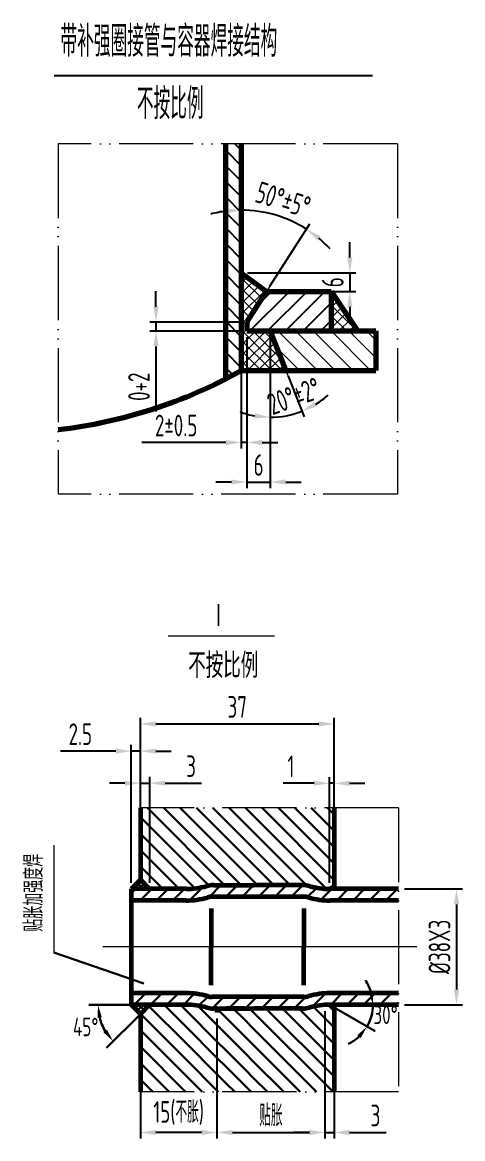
# Model space of a CAD drawing. Header units: millimetres. Extents: x -1140 to 3612, y -5124 to 1604.
# Drawn here: x 1282 to 1853, y -1616 to -171 of the extents above; entities that cross this region are included whole.
import ezdxf
from ezdxf.enums import TextEntityAlignment as Align

# ---------------------------------------------------------------- set-up
doc = ezdxf.new("R2010")
doc.units = ezdxf.units.MM
doc.header["$LTSCALE"] = 4
doc.linetypes.add('ACAD_ISO04W100', pattern=[30, 24, -3, 0, -3])
doc.linetypes.add('ACAD_ISO05W100', pattern=[33, 24, -3, 0, -3, 0, -3])
for name, color, linetype, lineweight in [('A 粗实线', 1, 'Continuous', 60), ('B 细实线', 7, 'Continuous', 30), ('中心线', 1, 'ACAD_ISO04W100', 18), ('双点划线', 5, 'ACAD_ISO05W100', 18), ('标注', 7, 'Continuous', 18), ('粗实线', 4, 'Continuous', 70)]:
    doc.layers.add(name, color=color, linetype=linetype, lineweight=lineweight)
doc.styles.add('GB', font='gbeitc.shx', dxfattribs={"bigfont": 'gbcbig.shx'})
doc.styles.add('HGCAD', font='gbenor.shx', dxfattribs={"width": 0.75, "bigfont": 'gbcbig.shx'})
doc.styles.add('HZTXT', font='Tssdeng.shx', dxfattribs={"bigfont": 'hztxt.shx'})
doc.styles.add('TXT', font='Tssdeng.shx', dxfattribs={"bigfont": 'hztxt.shx'})
doc.dimstyles.new('GB$0', dxfattribs={"dimtxt": 3.5, "dimasz": 2.5, "dimexe": 2.25, "dimexo": 2, "dimtad": 1, "dimdec": 0, "dimtxsty": 'GB', "dimcen": 2.5, "dimadec": 0, "dimazin": 0, "dimtfac": 1, "dimtdec": 0, "dimtmove": 0, "dimatfit": 3, "dimfxl": 0, "dimarcsym": 0})
doc.dimstyles.new('GB$2', dxfattribs={"dimtxt": 3.5, "dimasz": 2.5, "dimexe": 2.25, "dimexo": 2, "dimtad": 1, "dimdec": 0, "dimtxsty": 'GB', "dimcen": 2.5, "dimadec": 0, "dimazin": 0, "dimtfac": 1, "dimtdec": 0, "dimtmove": 0, "dimatfit": 3, "dimfxl": 0, "dimarcsym": 0})
doc.dimstyles.new('HGCAD$0', dxfattribs={"dimscale": 8, "dimtxt": 3.5, "dimasz": 2.5, "dimexe": 1, "dimexo": 1, "dimgap": 1, "dimtad": 1, "dimdec": 1, "dimdsep": 46, "dimtxsty": 'HGCAD', "dimcen": 0, "dimadec": 1, "dimazin": 0, "dimtfac": 1, "dimtdec": 1, "dimtmove": 0, "dimatfit": 1, "dimfxl": 0, "dimarcsym": 0})

# ---------------------------------------------------------------- blocks, each defined once
blk = doc.blocks.new('*D12')
at = {"layer": 'Defpoints', "color": 0, "ltscale": 8}
for p in [(1686.1, -1156.3), (1680.1, -1293.1), (1686.1, -1293.1)]:
    blk.add_point(p, dxfattribs=at)
at = {"layer": '标注', "color": 0, "lineweight": -2, "ltscale": 8}
for p, q in [((1680.1, -1285.1), (1680.1, -1148.3)), ((1686.1, -1285.1), (1686.1, -1148.3)), ((1660.1, -1156.3), (1620, -1156.3)), ((1686.1, -1156.3), (1680.1, -1156.3)), ((1706.1, -1156.3), (1726.1, -1156.3))]:
    blk.add_line(p, q, dxfattribs=at)
at = {"layer": '标注', "color": 0, "ltscale": 8}
for points in [[(1660.1, -1153), (1660.1, -1159.6), (1680.1, -1156.3)], [(1706.1, -1153), (1706.1, -1159.6), (1686.1, -1156.3)]]:
    blk.add_solid(points, dxfattribs=at)
at = {"layer": '标注', "color": 0, "ltscale": 8, "insert": (1630.1, -1134.3), "char_height": 28, "attachment_point": 5, "style": 'HGCAD'}
blk.add_mtext('1', dxfattribs=at)
blk = doc.blocks.new('*D13')
at = {"layer": 'Defpoints', "color": 0, "ltscale": 8}
for p in [(1435.2, -1156.1), (1435.2, -1281.1), (1447.2, -1293.1)]:
    blk.add_point(p, dxfattribs=at)
at = {"layer": '标注', "color": 0, "lineweight": -2, "ltscale": 8}
for p, q in [((1415.2, -1156.1), (1395.2, -1156.1)), ((1435.2, -1273.1), (1435.2, -1148.1)), ((1435.2, -1156.1), (1447.2, -1156.1)), ((1447.2, -1285.1), (1447.2, -1148.1)), ((1467.2, -1156.1), (1514.5, -1156.1))]:
    blk.add_line(p, q, dxfattribs=at)
at = {"layer": '标注', "color": 0, "ltscale": 8}
for points in [[(1415.2, -1152.8), (1415.2, -1159.5), (1435.2, -1156.1)], [(1467.2, -1152.8), (1467.2, -1159.5), (1447.2, -1156.1)]]:
    blk.add_solid(points, dxfattribs=at)
at = {"layer": '标注', "color": 0, "ltscale": 8, "insert": (1500.8, -1134.1), "char_height": 28, "attachment_point": 5, "style": 'HGCAD'}
blk.add_mtext('3', dxfattribs=at)
blk = doc.blocks.new('*D14')
at = {"layer": 'Defpoints', "color": 0, "ltscale": 8}
for p in [(1435.2, -1114.7), (1435.2, -1281.1), (1423.2, -1293.1)]:
    blk.add_point(p, dxfattribs=at)
at = {"layer": '标注', "color": 0, "lineweight": -2, "ltscale": 8}
for p, q in [((1423.2, -1285.1), (1423.2, -1106.7)), ((1435.2, -1273.1), (1435.2, -1106.7)), ((1403.2, -1114.7), (1331.6, -1114.7)), ((1435.2, -1114.7), (1423.2, -1114.7)), ((1455.2, -1114.7), (1475.2, -1114.7))]:
    blk.add_line(p, q, dxfattribs=at)
at = {"layer": '标注', "color": 0, "ltscale": 8}
for points in [[(1403.2, -1111.3), (1403.2, -1118), (1423.2, -1114.7)], [(1455.2, -1111.3), (1455.2, -1118), (1435.2, -1114.7)]]:
    blk.add_solid(points, dxfattribs=at)
at = {"layer": '标注', "color": 0, "ltscale": 8, "insert": (1357.4, -1092.7), "char_height": 28, "attachment_point": 5, "style": 'HGCAD'}
blk.add_mtext('2.5', dxfattribs=at)
blk = doc.blocks.new('*D15')
at = {"layer": 'Defpoints', "color": 0, "ltscale": 8}
for p in [(1686.1, -1079.4), (1435.2, -1156.3), (1686.1, -1156.3)]:
    blk.add_point(p, dxfattribs=at)
at = {"layer": '标注', "color": 0, "lineweight": -2, "ltscale": 8}
for p, q in [((1435.2, -1148.3), (1435.2, -1071.4)), ((1455.2, -1079.4), (1666.1, -1079.4)), ((1686.1, -1148.3), (1686.1, -1071.4))]:
    blk.add_line(p, q, dxfattribs=at)
at = {"layer": '标注', "color": 0, "ltscale": 8}
for points in [[(1455.2, -1076.1), (1455.2, -1082.7), (1435.2, -1079.4)], [(1666.1, -1076.1), (1666.1, -1082.7), (1686.1, -1079.4)]]:
    blk.add_solid(points, dxfattribs=at)
at = {"layer": '标注', "color": 0, "ltscale": 8, "insert": (1560.6, -1057.4), "char_height": 28, "attachment_point": 5, "style": 'HGCAD'}
blk.add_mtext('37', dxfattribs=at)
blk = doc.blocks.new('*D16')
at = {"layer": 'Defpoints', "color": 0, "ltscale": 8}
for p in [(1674.1, -1443.3), (1686.1, -1443.3), (1686.1, -1608.4)]:
    blk.add_point(p, dxfattribs=at)
at = {"layer": '标注', "color": 0, "lineweight": -2, "ltscale": 8}
for p, q in [((1674.1, -1451.3), (1674.1, -1616.4)), ((1686.1, -1451.3), (1686.1, -1616.4)), ((1654.1, -1608.4), (1634.1, -1608.4)), ((1674.1, -1608.4), (1686.1, -1608.4)), ((1706.1, -1608.4), (1753.4, -1608.4))]:
    blk.add_line(p, q, dxfattribs=at)
at = {"layer": '标注', "color": 0, "ltscale": 8}
for points in [[(1654.1, -1605.1), (1654.1, -1611.8), (1674.1, -1608.4)], [(1706.1, -1605.1), (1706.1, -1611.8), (1686.1, -1608.4)]]:
    blk.add_solid(points, dxfattribs=at)
at = {"layer": '标注', "color": 0, "ltscale": 8, "insert": (1739.7, -1586.4), "char_height": 28, "attachment_point": 5, "style": 'HGCAD'}
blk.add_mtext('3', dxfattribs=at)
blk = doc.blocks.new('*D17')
at = {"layer": 'Defpoints', "color": 0, "ltscale": 8}
for p in [(1769.4, -1293.1), (1769.4, -1443.1), (1844.6, -1443.1)]:
    blk.add_point(p, dxfattribs=at)
at = {"layer": '标注', "color": 0, "lineweight": -2, "ltscale": 8}
for p, q in [((1777.4, -1293.1), (1852.6, -1293.1)), ((1844.6, -1313.1), (1844.6, -1423.1)), ((1777.4, -1443.1), (1852.6, -1443.1))]:
    blk.add_line(p, q, dxfattribs=at)
at = {"layer": '标注', "color": 0, "ltscale": 8}
for points in [[(1841.3, -1313.1), (1848, -1313.1), (1844.6, -1293.1)], [(1841.3, -1423.1), (1848, -1423.1), (1844.6, -1443.1)]]:
    blk.add_solid(points, dxfattribs=at)
at = {"layer": '标注', "color": 0, "ltscale": 8, "insert": (1822.6, -1368.1), "char_height": 28, "attachment_point": 5, "rotation": 90, "style": 'HGCAD'}
blk.add_mtext('%%C38X3', dxfattribs=at)
blk = doc.blocks.new('*D18')
at = {"layer": 'Defpoints', "color": 0, "ltscale": 8}
for p in [(1534.3, -1608), (1674.1, -1608), (1674.1, -1608.4)]:
    blk.add_point(p, dxfattribs=at)
at = {"layer": '标注', "color": 0, "lineweight": -2, "ltscale": 8}
for p, q in [((1534.3, -1616), (1534.3, -1616.4)), ((1554.3, -1608.4), (1654.1, -1608.4)), ((1674.1, -1616), (1674.1, -1616.4))]:
    blk.add_line(p, q, dxfattribs=at)
at = {"layer": '标注', "color": 0, "ltscale": 8}
for points in [[(1554.3, -1605.1), (1554.3, -1611.8), (1534.3, -1608.4)], [(1654.1, -1605.1), (1654.1, -1611.8), (1674.1, -1608.4)]]:
    blk.add_solid(points, dxfattribs=at)
at = {"layer": '标注', "color": 0, "ltscale": 8, "insert": (1604.2, -1586.4), "char_height": 28, "attachment_point": 5, "style": 'HGCAD'}
blk.add_mtext('贴胀', dxfattribs=at)
blk = doc.blocks.new('*D25')
at = {"layer": 'Defpoints', "color": 0, "ltscale": 8}
for p in [(1534.3, -1452.9), (1435.2, -1466.2), (1435.2, -1608.4)]:
    blk.add_point(p, dxfattribs=at)
at = {"layer": '标注', "color": 0, "lineweight": -2, "ltscale": 8}
for p, q in [((1435.2, -1474.2), (1435.2, -1616.4)), ((1534.3, -1460.9), (1534.3, -1616.4)), ((1514.3, -1608.4), (1455.2, -1608.4))]:
    blk.add_line(p, q, dxfattribs=at)
at = {"layer": '标注', "color": 0, "ltscale": 8}
for points in [[(1455.2, -1605.1), (1455.2, -1611.8), (1435.2, -1608.4)], [(1514.3, -1605.1), (1514.3, -1611.8), (1534.3, -1608.4)]]:
    blk.add_solid(points, dxfattribs=at)
at = {"layer": '标注', "color": 0, "ltscale": 8, "insert": (1484.7, -1583.2), "char_height": 28, "attachment_point": 5, "style": 'HGCAD'}
blk.add_mtext('15(不胀)', dxfattribs=at)
blk = doc.blocks.new('*D72')
at = {"layer": 'Defpoints', "color": 0, "ltscale": 8}
for p in [(1565.9, -570.7), (1573.1, -570.7), (1565.9, -715)]:
    blk.add_point(p, dxfattribs=at)
at = {"layer": '标注', "color": 0, "lineweight": -2, "ltscale": 8}
for p, q in [((1565.9, -578.7), (1565.9, -723)), ((1573.1, -578.7), (1573.1, -723)), ((1545.9, -715), (1437.2, -715)), ((1573.1, -715), (1565.9, -715)), ((1593.1, -715), (1613.1, -715))]:
    blk.add_line(p, q, dxfattribs=at)
at = {"layer": '标注', "color": 0, "ltscale": 8}
for points in [[(1545.9, -711.7), (1545.9, -718.4), (1565.9, -715)], [(1593.1, -711.7), (1593.1, -718.4), (1573.1, -715)]]:
    blk.add_solid(points, dxfattribs=at)
at = {"layer": '标注', "color": 0, "ltscale": 8, "insert": (1481.5, -693), "char_height": 28, "attachment_point": 5, "style": 'HGCAD'}
blk.add_mtext('2%%p0.5', dxfattribs=at)
blk = doc.blocks.new('*D73')
at = {"layer": 'Defpoints', "color": 0, "ltscale": 8}
for p in [(1573.1, -570.7), (1603.4, -570.7), (1603.4, -766.2)]:
    blk.add_point(p, dxfattribs=at)
at = {"layer": '标注', "color": 0, "lineweight": -2, "ltscale": 8}
for p, q in [((1573.1, -578.7), (1573.1, -774.2)), ((1603.4, -578.7), (1603.4, -774.2)), ((1553.1, -766.2), (1533.1, -766.2)), ((1573.1, -766.2), (1603.4, -766.2)), ((1623.4, -766.2), (1643.4, -766.2))]:
    blk.add_line(p, q, dxfattribs=at)
at = {"layer": '标注', "color": 0, "ltscale": 8}
for points in [[(1553.1, -762.9), (1553.1, -769.5), (1573.1, -766.2)], [(1623.4, -762.9), (1623.4, -769.5), (1603.4, -766.2)]]:
    blk.add_solid(points, dxfattribs=at)
at = {"layer": '标注', "color": 0, "ltscale": 8, "insert": (1588.3, -744.2), "char_height": 28, "attachment_point": 5, "style": 'HGCAD'}
blk.add_mtext('6', dxfattribs=at)
blk = doc.blocks.new('*D74')
at = {"layer": 'Defpoints', "color": 0, "ltscale": 8}
for p in [(1565.9, -495.5), (1598.6, -519.5), (1706.4, -519.5)]:
    blk.add_point(p, dxfattribs=at)
at = {"layer": '标注', "color": 0, "lineweight": -2, "ltscale": 8}
for p, q in [((1706.4, -475.5), (1706.4, -455.5)), ((1573.9, -495.5), (1714.4, -495.5)), ((1706.4, -495.5), (1706.4, -519.5)), ((1606.6, -519.5), (1714.4, -519.5)), ((1706.4, -539.5), (1706.4, -559.5))]:
    blk.add_line(p, q, dxfattribs=at)
at = {"layer": '标注', "color": 0, "ltscale": 8}
for points in [[(1703.1, -475.5), (1709.8, -475.5), (1706.4, -495.5)], [(1703.1, -539.5), (1709.8, -539.5), (1706.4, -519.5)]]:
    blk.add_solid(points, dxfattribs=at)
at = {"layer": '标注', "color": 0, "ltscale": 8, "insert": (1684.4, -507.5), "char_height": 28, "attachment_point": 5, "rotation": 90, "style": 'HGCAD'}
blk.add_mtext('6', dxfattribs=at)
blk = doc.blocks.new('*D75')
at = {"layer": 'Defpoints', "color": 0, "ltscale": 8}
for p in [(1573.1, -559.3), (1455.4, -570.7), (1573.1, -570.7)]:
    blk.add_point(p, dxfattribs=at)
at = {"layer": '标注', "color": 0, "lineweight": -2, "ltscale": 8}
for p, q in [((1455.4, -539.3), (1455.4, -519.3)), ((1565.1, -559.3), (1447.4, -559.3)), ((1455.4, -559.3), (1455.4, -570.7)), ((1565.1, -570.7), (1447.4, -570.7)), ((1455.4, -590.7), (1455.4, -675.1))]:
    blk.add_line(p, q, dxfattribs=at)
at = {"layer": '标注', "color": 0, "ltscale": 8}
for points in [[(1452.1, -539.3), (1458.7, -539.3), (1455.4, -559.3)], [(1452.1, -590.7), (1458.7, -590.7), (1455.4, -570.7)]]:
    blk.add_solid(points, dxfattribs=at)
at = {"layer": '标注', "color": 0, "ltscale": 8, "insert": (1433.4, -642.9), "char_height": 28, "attachment_point": 5, "rotation": 90, "style": 'HGCAD'}
blk.add_mtext('0+2', dxfattribs=at)
blk = doc.blocks.new('*D76')
at = {"layer": 'Defpoints', "color": 0, "ltscale": 8}
for p in [(1565.9, -328.4), (1595.4, -417), (1598.6, -519.5), (1573.1, -559.3), (1565.9, -621.9)]:
    blk.add_point(p, dxfattribs=at)
at = {"layer": '标注', "color": 0, "lineweight": -2, "ltscale": 8}
blk.add_line((1602.9, -512.7), (1654.5, -432.1), dxfattribs=at)
for start, end in [(97.3273, 104.6546), (57.3899, 90), (42.7353, 50.0626)]:
    blk.add_arc((1565.9, -570.7), 156.5, start, end, dxfattribs=at)
at = {"layer": '标注', "color": 0, "ltscale": 8}
for points in [[(1545.7, -412.1), (1546.1, -418.8), (1565.9, -414.2)], [(1664.4, -453.4), (1668.3, -448), (1650.2, -438.8)]]:
    blk.add_solid(points, dxfattribs=at)
at = {"layer": '标注', "color": 0, "ltscale": 8, "insert": (1620.1, -400.6), "char_height": 28, "attachment_point": 5, "rotation": 342.3201, "style": 'HGCAD'}
blk.add_mtext('50%%d%%p5%%d', dxfattribs=at)
blk = doc.blocks.new('*D77')
at = {"layer": 'Defpoints', "color": 0, "ltscale": 8}
for p in [(1603.4, -570.7), (1603.4, -570.7), (1623.7, -621.9), (1603.4, -638.6), (1617.4, -681.5)]:
    blk.add_point(p, dxfattribs=at)
at = {"layer": '标注', "color": 0, "lineweight": -2, "ltscale": 8}
for p, q in [((1626.6, -629.3), (1647.5, -682)), ((1603.4, -646.6), (1603.4, -690.4))]:
    blk.add_line(p, q, dxfattribs=at)
for start, end in [(301.863, 312.1324), (249.4611, 259.7305), (270, 291.5935)]:
    blk.add_arc((1603.4, -570.7), 111.7, start, end, dxfattribs=at)
at = {"layer": '标注', "color": 0, "ltscale": 8}
for points in [[(1663.9, -668.5), (1660.9, -662.6), (1644.5, -674.6)], [(1583.8, -677.3), (1583.2, -683.9), (1603.4, -682.4)]]:
    blk.add_solid(points, dxfattribs=at)
at = {"layer": '标注', "color": 0, "ltscale": 8, "insert": (1634, -655), "char_height": 28, "attachment_point": 5, "rotation": 19.9336, "style": 'HGCAD'}
blk.add_mtext('20%%d%%p2%%D', dxfattribs=at)

msp = doc.modelspace()

# ---------------------------------------------------------------- hatches: boundary and pattern name
at = {"linetype": 'ByBlock'}
h = msp.add_hatch(dxfattribs=at)
h.set_pattern_fill('ANSI31', color=256, scale=4.48, angle=90, style=0)
h.set_pattern_definition([(135, (7756.206, 21494.265), (-10.057887, -10.057887), [])])
h.paths.add_polyline_path([(1545.4, -632.78, 0.0090551), (1565.88, -621.87), (1565.88, -328.43), (1545.4, -328.43)])
h = msp.add_hatch(dxfattribs=at)
h.set_pattern_fill('ANSI31', color=256, scale=5.12, style=0)
h.set_pattern_definition([(45, (7756.206, 21494.265), (-11.494728, 11.494728), [])])
h.paths.add_polyline_path([(1682.41, -570.67), (1682.41, -519.47), (1598.63, -519.47), (1573.14, -559.31), (1573.14, -570.67)])
at = {"layer": '标注', "ltscale": 8}
h = msp.add_hatch(dxfattribs=at)
h.set_pattern_fill('ANSI37', color=256, scale=3, style=0)
h.paths.add_polyline_path([(1603.39, -570.67), (1573.14, -570.67), (1573.14, -559.31), (1598.63, -519.47), (1565.88, -495.52), (1565.88, -621.87), (1623.65, -621.87)])
h.paths.add_polyline_path([(1682.41, -519.47), (1682.41, -570.67), (1716.45, -570.67)])
at = {"layer": '标注', "linetype": 'ByBlock'}
h = msp.add_hatch(dxfattribs=at)
h.set_pattern_fill('ANSI31', color=256, scale=5.12, angle=90, style=0)
h.set_pattern_definition([(135, (26619.488, 15436.209), (-11.494728, -11.494728), [])])
h.paths.add_polyline_path([(1739.96, -612.26), (1619.85, -612.26), (1623.65, -621.87), (1739.96, -621.87)])
h.paths.add_polyline_path([(1619.85, -612.26), (1739.96, -612.26), (1739.96, -570.67), (1603.39, -570.67)])

# ---------------------------------------------------------------- linework, layer by layer
at = {"linetype": 'ByBlock', "lineweight": -3}
msp.add_line((1323.39, -239.77), (1735.63, -239.77), dxfattribs=at)
at = {"layer": 'A 粗实线'}
for p, q in [((1435.16, -1188.18), (1435.16, -1281.05)), ((1686.08, -1188.18), (1686.08, -1293.05)), ((1435.16, -1281.05), (1423.16, -1293.05)), ((1447.16, -1293.05), (1435.16, -1281.05)), ((1423.16, -1293.05), (1423.16, -1443.05)), ((1494.33, -1293.05), (1423.16, -1293.05)), ((1530.17, -1288.25), (1582.33, -1288.25)), ((1645.07, -1288.25), (1582.33, -1288.25)), ((1680.08, -1293.05), (1686.08, -1289.59)), ((1769.45, -1293.05), (1680.91, -1293.05)), ((1494.33, -1308.05), (1423.16, -1308.05)), ((1646.93, -1303.25), (1528.31, -1303.25)), ((1769.45, -1308.05), (1680.91, -1308.05)), ((1526.93, -1318.42), (1526.93, -1368.05)), ((1646.78, -1318.42), (1646.78, -1368.05)), ((1526.93, -1417.68), (1526.93, -1368.05)), ((1646.78, -1417.68), (1646.78, -1368.05)), ((1494.33, -1428.05), (1423.16, -1428.05)), ((1769.45, -1428.05), (1680.91, -1428.05)), ((1435.16, -1455.05), (1423.16, -1443.05)), ((1494.33, -1443.05), (1423.16, -1443.05)), ((1447.16, -1443.05), (1435.16, -1455.05)), ((1646.93, -1432.85), (1528.31, -1432.85)), ((1680.08, -1443.05), (1686.08, -1446.51)), ((1769.45, -1443.05), (1680.91, -1443.05)), ((1686.08, -1443.05), (1686.08, -1555.92)), ((1435.16, -1455.05), (1435.16, -1555.92)), ((1534.33, -1447.85), (1530.17, -1447.85)), ((1534.33, -1447.85), (1534.33, -1452.85)), ((1534.33, -1447.85), (1582.33, -1447.85)), ((1570.33, -1447.85), (1546.33, -1447.85)), ((1645.07, -1447.85), (1582.33, -1447.85))]:
    msp.add_line(p, q, dxfattribs=at)
for centre, radius, start, end in [((1493.11, -1183.83), 109.23, 270.6365, 284.78234), ((1530.17, -1324.25), 36, 90, 104.78234), ((1645.07, -1324.25), 36, 75.21766, 90), ((1682.13, -1183.83), 109.23, 255.21766, 269.3635), ((1493.83, -1203.44), 104.61, 270.27171, 285.85414), ((1528.31, -1324.85), 21.6, 90, 105.85414), ((1646.93, -1324.85), 21.6, 74.14586, 90), ((1681.41, -1203.44), 104.61, 254.14586, 269.72829), ((1493.83, -1532.66), 104.61, 74.14586, 89.72829), ((1681.41, -1532.66), 104.61, 90.27171, 105.85414), ((1493.11, -1552.27), 109.23, 75.21766, 89.3635), ((1528.31, -1411.25), 21.6, 254.14586, 270), ((1646.93, -1411.25), 21.6, 270, 285.85414), ((1682.13, -1552.27), 109.23, 90.6365, 104.78234), ((1530.17, -1411.85), 36, 255.21766, 270), ((1645.07, -1411.85), 36, 270, 284.78234)]:
    msp.add_arc(centre, radius, start, end, dxfattribs=at)
at = {"layer": 'B 细实线'}
for p, q in [((1544.31, -1288.25), (1444.24, -1188.18)), ((1565.53, -1288.25), (1465.45, -1188.18)), ((1586.74, -1288.25), (1486.67, -1188.18)), ((1607.95, -1288.25), (1507.88, -1188.18)), ((1629.17, -1288.25), (1529.09, -1188.18)), ((1650.84, -1288.72), (1550.31, -1188.18)), ((1676.24, -1292.9), (1571.52, -1188.18)), ((1686.08, -1281.52), (1592.73, -1188.18)), ((1686.08, -1260.31), (1613.95, -1188.18)), ((1686.08, -1239.1), (1635.16, -1188.18)), ((1686.08, -1217.89), (1656.37, -1188.18)), ((1686.08, -1196.67), (1677.59, -1188.18)), ((1523.69, -1288.84), (1435.16, -1200.31)), ((1435.16, -1201.72), (1435.86, -1201.01)), ((1505.94, -1292.3), (1435.16, -1221.52)), ((1485.47, -1293.05), (1435.16, -1242.74)), ((1464.26, -1293.05), (1435.16, -1263.95)), ((1426.74, -1293.05), (1436.95, -1282.84)), ((1430.91, -1285.3), (1438.66, -1293.05)), ((1433.37, -1293.05), (1440.26, -1286.15)), ((1434.22, -1281.99), (1445.29, -1293.05)), ((1423.16, -1298.57), (1428.68, -1293.05)), ((1424.28, -1291.93), (1425.4, -1293.05)), ((1427.59, -1288.62), (1432.03, -1293.05)), ((1434.89, -1308.05), (1449.89, -1293.05)), ((1440, -1293.05), (1443.58, -1289.47)), ((1446.62, -1293.05), (1446.89, -1292.78)), ((1456.11, -1308.05), (1471.11, -1293.05)), ((1477.32, -1308.05), (1492.32, -1293.05)), ((1498.64, -1307.94), (1515.94, -1290.65)), ((1524.14, -1303.66), (1539.55, -1288.25)), ((1545.76, -1303.25), (1560.76, -1288.25)), ((1566.97, -1303.25), (1582.33, -1287.9)), ((1588.19, -1303.25), (1603.19, -1288.25)), ((1609.4, -1303.25), (1624.4, -1288.25)), ((1630.61, -1303.25), (1645.61, -1288.25)), ((1651.36, -1303.71), (1663.6, -1291.47)), ((1668.98, -1307.31), (1683.24, -1293.05)), ((1689.45, -1308.05), (1704.45, -1293.05)), ((1710.67, -1308.05), (1725.67, -1293.05)), ((1731.88, -1308.05), (1746.88, -1293.05)), ((1753.09, -1308.05), (1768.09, -1293.05)), ((1439.74, -1415.56), (1322.91, -1375.52)), ((1427.17, -1443.05), (1442.17, -1428.05)), ((1448.39, -1443.05), (1463.39, -1428.05)), ((1469.6, -1443.05), (1484.6, -1428.05)), ((1490.81, -1443.05), (1505.19, -1428.67)), ((1657.78, -1445.79), (1675.34, -1428.22)), ((1681.73, -1443.05), (1696.73, -1428.05)), ((1702.94, -1443.05), (1717.94, -1428.05)), ((1724.16, -1443.05), (1739.16, -1428.05)), ((1745.37, -1443.05), (1760.37, -1428.05)), ((1423.16, -1443.05), (1368.33, -1443.05)), ((1424.42, -1444.31), (1425.68, -1443.05)), ((1426.46, -1443.05), (1436.81, -1453.4)), ((1427.73, -1447.62), (1432.31, -1443.05)), ((1431.05, -1450.94), (1438.94, -1443.05)), ((1433.09, -1443.05), (1440.12, -1450.09)), ((1434.36, -1454.25), (1445.56, -1443.05)), ((1439.72, -1443.05), (1443.44, -1446.77)), ((1494.33, -1492.82), (1445.86, -1444.35)), ((1446.35, -1443.05), (1446.75, -1443.46)), ((1494.33, -1471.61), (1465.77, -1443.05)), ((1494.33, -1450.4), (1486.98, -1443.05)), ((1534.33, -1469.18), (1509.41, -1444.27)), ((1510.62, -1444.46), (1522.91, -1432.16)), ((1528.64, -1447.65), (1543.44, -1432.85)), ((1549.65, -1447.85), (1564.65, -1432.85)), ((1570.87, -1447.85), (1585.87, -1432.85)), ((1592.08, -1447.85), (1607.08, -1432.85)), ((1613.29, -1447.85), (1628.29, -1432.85)), ((1634.5, -1447.85), (1649.68, -1432.67)), ((1686.08, -1451.23), (1677.97, -1443.12)), ((1766.58, -1443.05), (1769.45, -1440.19)), ((1435.16, -1455.05), (1391.42, -1498.79)), ((1494.33, -1514.04), (1435.25, -1454.96)), ((1534.33, -1490.4), (1494.33, -1450.4)), ((1534.33, -1447.97), (1534.21, -1447.85)), ((1546.33, -1459.97), (1534.21, -1447.85)), ((1570.33, -1462.76), (1555.42, -1447.85)), ((1684.71, -1555.92), (1576.63, -1447.85)), ((1582.33, -1453.54), (1581.63, -1452.85)), ((1686.08, -1536.08), (1597.85, -1447.85)), ((1686.08, -1514.87), (1619.06, -1447.85)), ((1686.08, -1493.66), (1640.27, -1447.85)), ((1686.08, -1472.44), (1659.13, -1445.49)), ((1686.08, -1446.51), (1739.21, -1477.19)), ((1534.33, -1511.61), (1494.33, -1471.61)), ((1546.33, -1481.18), (1534.33, -1469.18)), ((1570.33, -1483.97), (1546.33, -1459.97)), ((1582.33, -1474.76), (1570.33, -1462.76)), ((1494.33, -1535.25), (1435.16, -1476.08)), ((1570.33, -1505.18), (1546.33, -1481.18)), ((1582.33, -1495.97), (1570.33, -1483.97)), ((1663.49, -1555.92), (1582.33, -1474.76)), ((1493.79, -1555.92), (1435.16, -1497.29)), ((1534.33, -1532.82), (1494.33, -1492.82)), ((1546.33, -1502.4), (1534.33, -1490.4)), ((1570.33, -1526.4), (1546.33, -1502.4)), ((1642.28, -1555.92), (1582.33, -1495.97)), ((1534.33, -1554.04), (1494.33, -1514.04)), ((1546.33, -1523.61), (1534.33, -1511.61)), ((1582.33, -1517.18), (1570.33, -1505.18)), ((1621.07, -1555.92), (1582.33, -1517.18)), ((1472.57, -1555.92), (1435.16, -1518.51)), ((1570.33, -1547.61), (1546.33, -1523.61)), ((1582.33, -1538.4), (1570.33, -1526.4)), ((1451.36, -1555.92), (1435.16, -1539.72)), ((1515, -1555.92), (1494.33, -1535.25)), ((1546.33, -1544.82), (1534.33, -1532.82)), ((1557.43, -1555.92), (1546.33, -1544.82)), ((1599.85, -1555.92), (1582.33, -1538.4)), ((1536.21, -1555.92), (1534.33, -1554.04)), ((1578.64, -1555.92), (1570.33, -1547.61)), ((1685.78, -1555.92), (1686.08, -1555.62))]:
    msp.add_line(p, q, dxfattribs=at)
for centre, radius, start, end in [((1680.08, -1443.05), 56.28, 17.16744, 34.33488), ((1680.08, -1443.05), 56.28, 330, 0), ((1447.16, -1443.05), 66.83, 194.44074, 210.55926), ((1680.08, -1443.05), 56.28, 295.66512, 312.83256)]:
    msp.add_arc(centre, radius, start, end, dxfattribs=at)
for points in [[(1736.62, -1426.02), (1731.08, -1426.86), (1736.36, -1443.05)], [(1379.66, -1460.07), (1385.22, -1459.36), (1380.33, -1443.05)], [(1716.15, -1482.58), (1720.53, -1486.07), (1728.82, -1471.19)], [(1391.82, -1475.31), (1387.4, -1478.75), (1399.9, -1490.31)]]:
    msp.add_solid(points, dxfattribs=at)
at = {"layer": '中心线', "ltscale": 5}
msp.add_line((1793.34, -1368.05), (1386.34, -1368.05), dxfattribs=at)
at = {"layer": '双点划线'}
for p, q in [((1328.63, -328.43), (1328.63, -782.14)), ((1768.13, -328.43), (1328.63, -328.43)), ((1768.13, -328.43), (1768.13, -782.14)), ((1768.13, -782.14), (1328.63, -782.14)), ((1769.45, -1188.18), (1435.16, -1188.18)), ((1769.45, -1188.18), (1769.45, -1555.92)), ((1769.45, -1555.92), (1435.16, -1555.92))]:
    msp.add_line(p, q, dxfattribs=at)
at = {"layer": '标注', "linetype": 'ByBlock'}
for p, q in [((1606.91, -506.53), (1598.63, -519.47)), ((1623.65, -621.87), (1629.31, -636.15))]:
    msp.add_line(p, q, dxfattribs=at)
at = {"layer": '标注', "ltscale": 6}
for p, q in [((1471.21, -965.55), (1608.79, -965.55)), ((1322.91, -1236.45), (1322.91, -1375.52))]:
    msp.add_line(p, q, dxfattribs=at)
at = {"layer": '粗实线', "linetype": 'ByBlock'}
for p, q in [((1545.4, -328.43), (1545.4, -632.78)), ((1565.88, -328.43), (1565.88, -621.87)), ((1598.63, -519.47), (1565.88, -495.52)), ((1573.14, -559.31), (1598.63, -519.47)), ((1598.63, -519.47), (1682.41, -519.47)), ((1682.41, -519.47), (1682.41, -570.67)), ((1682.41, -519.47), (1716.45, -570.67)), ((1573.14, -559.31), (1573.14, -570.67)), ((1573.14, -570.67), (1739.96, -570.67)), ((1603.39, -570.67), (1623.65, -621.87)), ((1739.96, -570.67), (1739.96, -621.87)), ((1565.88, -621.87), (1739.96, -621.87))]:
    msp.add_line(p, q, dxfattribs=at)
msp.add_arc((1254.39, -61.94), 640.73, 276.65306, 299.08692, dxfattribs=at)

# ---------------------------------------------------------------- texts
at = {"layer": '标注', "ltscale": 6, "style": 'HZTXT', "width": 0.7}
msp.add_text('Ⅰ', height=32.39, dxfattribs=at).set_placement((1536.24, -939.5), align=Align.MIDDLE)
msp.add_text('不按比例', height=32.393, dxfattribs=at).set_placement((1497.12, -1003.74), align=Align.MIDDLE_LEFT)
msp.add_text('贴胀加强度焊', height=24, rotation=90, dxfattribs=at).set_placement((1296.89, -1348.47), align=Align.MIDDLE_LEFT)
at = {"layer": '标注', "ltscale": 6, "style": 'TXT', "width": 0.7}
for s, p in [('30%%d', (1752.77, -1456.07)), ('45%%d', (1364.36, -1471.74))]:
    msp.add_text(s, height=24, dxfattribs=at).set_placement(p, align=Align.MIDDLE_CENTER)
at = {"layer": '标注', "ltscale": 20, "char_height": 40, "attachment_point": 1, "style": 'HGCAD'}
for s, insert, width in [('带补强圈接管与容器焊接结构', (1331.69, -175.53), 813.773), ('不按比例', (1430.6, -256.4), 236.0468)]:
    msp.add_mtext(s, dxfattribs=dict(at, insert=insert, width=width))

# ---------------------------------------------------------------- dimensions: what is measured, and where the dimension line sits
at = {"layer": '标注', "ltscale": 8}
for base, line1, line2, text, picture, middle in [((1595.39, -416.98), ((1573.14, -559.31), (1598.63, -519.47)), ((1565.88, -328.43), (1565.88, -621.87)), '50%%d%%p5%%d', '*D76', (1613.4, -421.56)), ((1617.39, -681.52), ((1603.39, -570.67), (1603.39, -638.58)), ((1603.39, -570.67), (1623.65, -621.87)), '20%%d%%p2%%D', '*D77', (1641.48, -675.71))]:
    dim = msp.add_angular_dim_2l(base=base, line1=line1, line2=line2, text=text, dimstyle='GB$2', override={"dimscale": 8, "dimexe": 1, "dimexo": 1, "dimgap": 1, "dimdec": 1, "dimdsep": 46, "dimtxsty": 'HGCAD', "dimcen": 0, "dimadec": 1, "dimtdec": 2, "dimatfit": 1}, dxfattribs=at)
    dim.commit()
    dim.dimension.update_dxf_attribs({"geometry": picture, "text_midpoint": middle, "dimtype": 162})
for base, p1, p2, text, dimstyle, override, picture, middle in [((1706.42, -519.47), (1565.88, -495.52), (1598.63, -519.47), '6', 'GB$0', {"dimscale": 8, "dimexe": 1, "dimexo": 1, "dimgap": 1, "dimdec": 1, "dimdsep": 46, "dimtxsty": 'HGCAD', "dimcen": 0, "dimadec": 1, "dimtdec": 2, "dimatfit": 1}, '*D74', (1706.42, -507.49)), ((1455.41, -570.67), (1573.14, -559.31), (1573.14, -570.67), '0+2', 'GB$0', {"dimscale": 8, "dimexe": 1, "dimexo": 1, "dimgap": 1, "dimdec": 1, "dimdsep": 46, "dimtxsty": 'HGCAD', "dimcen": 0, "dimadec": 1, "dimtdec": 2, "dimatfit": 1}, '*D75', (1455.41, -642.9)), ((1844.63, -1443.05), (1769.45, -1293.05), (1769.45, -1443.05), '%%C38X3', 'HGCAD$0', {"dimdec": 0}, '*D17', (1844.63, -1368.05))]:
    dim = msp.add_linear_dim(base=base, p1=p1, p2=p2, angle=90, text=text, dimstyle=dimstyle, override=override, dxfattribs=at)
    dim.commit()
    dim.dimension.update_dxf_attribs({"geometry": picture, "text_midpoint": middle, "dimtype": 160})
for base, p1, p2, text, dimstyle, override, picture, middle in [((1565.88, -715.03), (1573.14, -570.67), (1565.88, -570.67), '2%%p0.5', 'GB$0', {"dimscale": 8, "dimexe": 1, "dimexo": 1, "dimgap": 1, "dimdec": 1, "dimdsep": 46, "dimtxsty": 'HGCAD', "dimcen": 0, "dimadec": 1, "dimtdec": 2, "dimatfit": 1}, '*D72', (1481.53, -693.03)), ((1603.39, -766.19), (1573.14, -570.67), (1603.39, -570.67), '6', 'GB$0', {"dimscale": 8, "dimexe": 1, "dimexo": 1, "dimgap": 1, "dimdec": 1, "dimdsep": 46, "dimtxsty": 'HGCAD', "dimcen": 0, "dimadec": 1, "dimtdec": 2, "dimatfit": 1}, '*D73', (1588.26, -744.19)), ((1686.08, -1079.4), (1435.16, -1156.31), (1686.08, -1156.31), '37', 'HGCAD$0', {"dimdec": 0}, '*D15', (1560.62, -1057.4)), ((1674.08, -1608.42), (1534.33, -1608), (1674.08, -1608), '贴胀', 'HGCAD$0', {"dimdec": 0}, '*D18', (1604.2, -1586.42))]:
    dim = msp.add_linear_dim(base=base, p1=p1, p2=p2, text=text, dimstyle=dimstyle, override=override, dxfattribs=at)
    dim.commit()
    dim.dimension.update_dxf_attribs({"geometry": picture, "text_midpoint": middle})
for base, p1, p2, text, picture, middle in [((1435.16, -1114.65), (1423.16, -1293.05), (1435.16, -1281.05), '2.5', '*D14', (1357.39, -1114.65)), ((1435.16, -1156.14), (1447.16, -1293.05), (1435.16, -1281.05), '3', '*D13', (1500.81, -1156.14)), ((1686.08, -1156.31), (1680.08, -1293.05), (1686.08, -1293.05), '1', '*D12', (1630.06, -1156.31)), ((1686.08, -1608.42), (1674.08, -1443.34), (1686.08, -1443.34), '3', '*D16', (1739.73, -1608.42)), ((1435.16, -1608.42), (1534.33, -1452.85), (1435.16, -1466.23), '15(不胀)', '*D25', (1484.74, -1608.42))]:
    dim = msp.add_linear_dim(base=base, p1=p1, p2=p2, text=text, dimstyle='HGCAD$0', override={"dimdec": 0}, dxfattribs=at)
    dim.commit()
    dim.dimension.update_dxf_attribs({"geometry": picture, "text_midpoint": middle, "dimtype": 160})

doc.saveas('drawing.dxf')
